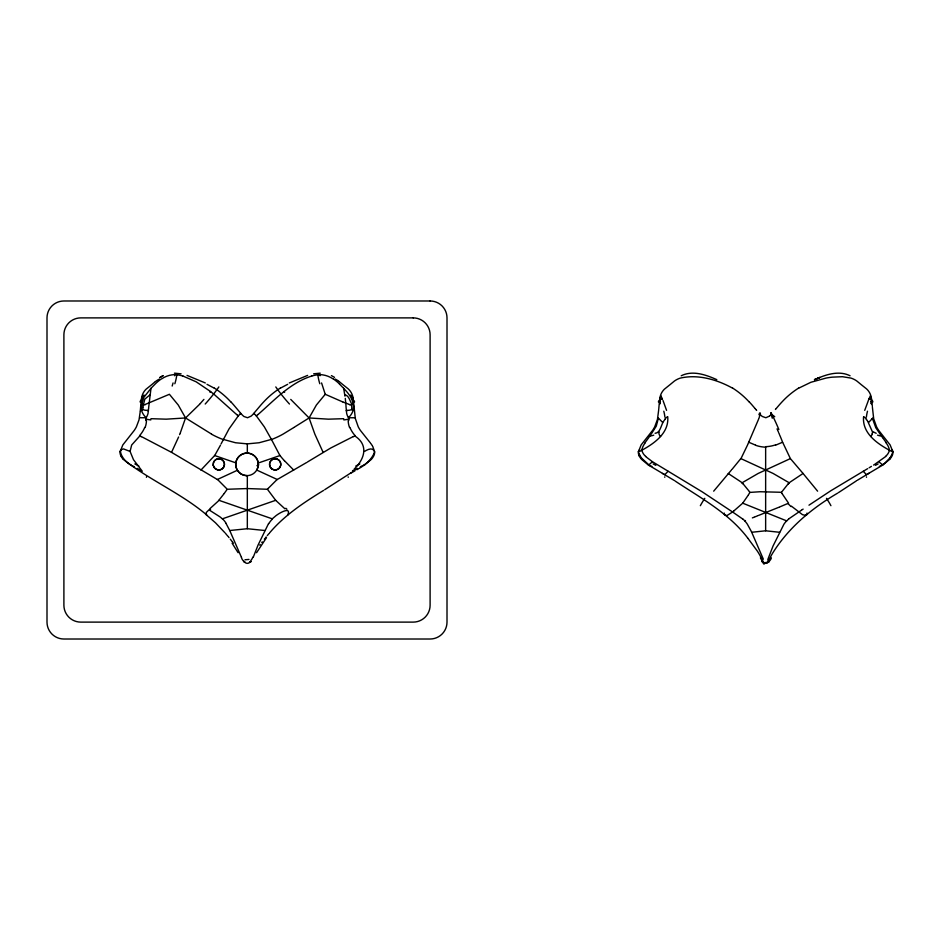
<?xml version="1.0" encoding="UTF-8"?>
<svg xmlns="http://www.w3.org/2000/svg" width="940" height="940" viewBox="0 0 940 940"><rect width="100%" height="100%" fill="white"/><g stroke="black" fill="none" stroke-linecap="round" stroke-linejoin="round"><path stroke-width="1.41" d="M353.076 401.662L352.864 398.325M871.404 401.662L871.18 398.325M374.602 451.611C374.108 455.019 368.28 463.22 363.216 465.312M148.602 408.042L150.988 388.314L155.147 384.061A45.155 44.956 -50.3 0 1 160.987 379.173L161.797 378.773A24.863 24.781 -55.9 0 1 174.734 374.602M148.59 408.383L148.062 413.271A15.228 14.37 68.3 0 1 146.135 417.736L139.813 417.748M142.81 407.255L144.795 399.171L149.895 394.894M174.746 374.778L174.652 375.765M658.775 408.759L659.61 399.723M863.543 416.937C862.098 434.397 879.346 445.043 892.753 451.999M658.717 409.676L657.448 419.428L654.71 426.842A37.447 37.447 0 0 1 652.56 430.438L641.139 444.937L638.319 451.976A8.589 8.589 0 0 0 639.165 455.782M140.295 410.968L141.294 399.723M140.272 411.332L139.014 419.898L136.394 426.842A37.447 37.447 0 0 1 134.232 430.438L122.823 444.937L120.003 451.976A8.589 8.589 0 0 0 120.837 455.782M354.157 469.107C364.779 459.014 368.832 444.973 354.791 435.925M141.787 398.325L141.564 401.768M660.103 398.325L659.88 401.768M872.555 432.095L867.62 421.085M892.518 452.011L892.577 450.941L892.93 451.611M872.52 432.388L872.273 433.81M247.055 453.103A11.257 11.221 0.8 0 0 239.136 456.311A11.303 11.268 9.8 0 0 237.879 457.757A11.303 11.28 16.5 0 0 235.834 462.856L235.74 464.372A11.257 11.221 48.4 0 0 237.397 470.259A11.268 11.257 39.4 0 0 247.008 475.628M344.745 394.894C350.268 395.059 350.914 407.514 352.97 403.213C351.513 395.446 344.769 389.63 339.493 384.061M871.168 403.707L870.898 401.439M352.994 403.084L353.416 405.916A14.605 14.558 -25.4 0 1 353.041 410.169M871.309 403.084L871.486 403.777M351.748 409.147L351.76 409.029A9.647 8.977 73 0 0 351.748 407.255L351.537 404.835M655.086 433.293C660.973 432.894 660.691 423.964 664.956 419.475M659.798 403.777L660.35 401.545M658.447 417.912L656.273 426.161L649.904 436.101M150.988 388.314L143.773 397.467L141.223 405.916A14.605 14.558 25.4 0 0 141.599 410.169M767.921 559.23L773.056 545.999L783.948 524.179A26.273 25.932 -19.3 0 1 786.663 520.878L742.718 503.182L732.989 511.701M864.718 410.369L868.948 398.924M173.066 382.956L172.173 386.035M199.656 404.235L185.556 417.959L180.327 432.823M892.166 453.562L891.567 455.089M253.283 557.15L257.995 545.235L268.558 523.533M145.077 427.559L145.23 427.136A18.835 18.036 -72.9 0 0 146.44 420.45M724.282 513.087L724.47 514.732L726.89 515.614L732.589 511.995L742.694 519.009M747.758 444.456L758.639 419.064M747.559 444.973L741.225 458.097L731.955 469.448M180.116 433.363L179.575 434.68M769.096 560.076L769.531 559.065A46.788 46.788 0 0 1 772.657 553.131A83.496 83.496 0 0 1 774.125 550.828C789.929 526.482 812.748 507.706 837.599 493.171M178.612 436.994L171.538 452.352L217.351 479.506A37.882 37.765 54.9 0 1 218.209 480.152L226.622 488.6M768.991 560.334L768.685 561.051M120.038 451.611L121.495 449.543L123.504 448.909L130.073 451.423L133.48 459.684L142.292 471.257L137.287 468.367M638.354 451.611L639.658 449.673M869.03 398.748L870.417 395.67M759.003 418.241L760.425 413.036M293.856 427.488L309.084 417.959L316.357 405.07L325.24 394.283L321.574 382.956M221.076 443.915L228.972 429.004L238.314 415.868A53.251 50.549 -0.4 0 1 236.727 414.505M220.465 445.196L215.272 454.525A41.853 41.736 67.1 0 1 214.567 455.501A42.617 42.511 62 0 1 214.026 456.217L200.96 470.047M891.449 455.336L890.603 456.805M365.155 464.43L371.37 459.366M883.471 464.43L889.687 459.366M256.561 552.708L266.514 537.645M748.463 494.793L749.909 492.407L760.072 491.738L779.319 492.231L781.375 492.407L782.068 493.547M748.252 495.133L742.718 503.182M868.701 422.354L872.073 418.841M645.087 442.623L649.246 436.959M770.87 413.012L772.269 418.241M890.286 457.287L889.781 457.991M224.202 493.488L227.221 489.27L247.326 488.553L267.43 489.27L275.679 500.315L284.926 508.834M223.943 493.853L218.127 501.22L209.714 508.834M781.375 492.407L787.932 484.147M259.769 545.177L260.251 544.519M713.683 491.173L731.332 470.118M261.743 542.521L262.26 541.851M668.034 471.281L664.839 474.653L662.442 473.384L674.062 480.34M889.616 458.227L884.916 463.115L881.285 465.441M873.354 417.642L872.191 418.747M264.363 539.172L265.045 538.314M265.609 537.633L266.161 536.94M775.441 409.464L775.982 408.806M776.252 408.477L779.354 404.846A118.898 118.898 0 0 1 781.105 402.896L782.233 401.686A81.874 81.874 0 0 1 798.565 388.114M267.301 535.577L269.016 533.544M353.111 470.353L352.359 471.257L357.353 468.367M209.972 392.238L210.572 391.545L214.532 394.741L236.657 414.575M203.898 399.406L200.055 403.789M351.055 472.785L324.735 489.681M269.592 532.886C284.538 515.202 304.078 502.371 323.63 490.386M139.849 435.925L131.671 445.008L130.073 451.423M268.241 488.365L276.442 480.164A37.882 37.765 -54.9 0 1 277.288 479.494L306.745 462.445M268.123 488.483L267.5 489.2M638.53 451.999C651.761 445.137 669.233 434.409 667.741 416.937M868.936 473.278L883.518 464.595M348.928 417.278L348.47 417.771A15.228 14.37 -68.3 0 1 346.637 413.259L346.014 406.656M732.589 511.995L702.333 491.926L652.442 461.716L648.894 464.877L641.668 458.227M885.715 456.499L874.635 464.407M788.59 519.009L801.42 510.232M154.454 382.345L152.315 384.166A39.127 39.127 0 0 1 151.246 385.036L146.041 389.231A15.299 15.299 0 0 0 142.198 395.423A28.823 28.823 0 0 0 141.306 399.723M257.983 414.575C274.492 400.146 290.143 382.85 311.692 376.047M354.827 417.748L348.47 417.771M769.449 416.115L765.853 417.736L762.293 416.467A22.008 22.008 0 0 1 760.096 414.434M154.818 382.051L156.087 381.076A21.056 21.056 0 0 1 159.53 379.055M251.145 561.662L249.84 562.343M769.461 561.662L768.156 562.343M365.202 464.595L359.245 468.379M808.976 505.191L830.69 490.833L867.655 468.661M293.597 427.665L283.046 434.127A79.982 75.752 -7.2 0 1 271.472 439.532M803.136 509.104L801.808 509.974M856.387 480.88L838.468 492.619M857.221 480.34L868.913 473.302L866.445 474.653L863.249 471.281M874.282 464.63L873.577 465.065M307.615 461.904L330.739 448.004L353.346 436.536M817.6 491.173L803.066 473.478L790.211 482.044A32.853 31.913 -32.2 0 0 789.259 482.808L773.08 473.431L740.896 458.603M142.198 410.087L142.927 409.546A8.002 7.696 39.6 0 0 147.404 410.287M871.439 466.381L869.136 467.768M364.567 451.423C367.094 449.731 372.311 447.064 374.238 450.906M280.308 388.208L287.652 384.331M798.636 388.208L810.903 382.274L826.06 378.08A90.769 90.769 0 0 1 832.123 377.163L842.428 376.705L850.947 378.091A21.056 21.056 0 0 1 856.88 381.064L860.652 384.166A39.127 39.127 0 0 0 861.721 385.036L866.586 388.913A15.534 15.534 0 0 1 870.781 395.423A28.823 28.823 0 0 1 871.65 399.723M217.351 479.506L237.397 470.259M358.587 468.766L356.871 469.753M350.585 473.302L355.026 470.799M160.129 377.351L163.219 375.601L159.788 377.551M803.066 473.478L790.387 458.603L758.204 473.431L741.977 482.843A32.853 31.913 32.2 0 0 741.108 482.009L728.218 473.478M360.243 466.839L362.358 465.758M782.632 442.2L775.664 445.161M880.498 465.852L879.37 466.428M249.641 562.449L249.605 562.461A6.133 6.133 0 0 0 250.064 561.662M767.957 562.449L767.933 562.461A6.133 6.133 0 0 0 768.65 561.039M289.285 382.991L307.615 375.389M258.888 464.853L256.937 465.7M681.218 375.765C692.709 370.055 705.893 374.79 716.785 379.643M814.498 379.643L819.856 377.469L814.498 379.69C825.367 374.755 838.574 370.066 850.066 375.765M758.368 515.508L778.825 507.295M757.628 515.813L755.196 516.777M275.679 500.315L222.322 518.856A29.011 28.799 43.5 0 0 219.925 516.836L209.385 510.115M779.483 507.036L788.566 503.182L782.245 493.841M287.617 515.238C292.223 505.368 277.747 513.651 274.703 516.8A29.011 28.858 -44.1 0 0 272.306 518.821M754.538 517.035L752.376 517.893M742.753 518.939A28.024 27.624 19.9 0 1 744.715 520.784L745.479 520.537M258.465 462.962L280.073 455.501A41.853 41.736 -67.1 0 1 279.38 454.525L271.425 439.403L259.099 442.752L247.326 443.868L235.552 442.752L223.226 439.403M807.002 513.087L806.955 514.568L805.286 515.472M805.51 515.402L802.455 514.65L791.445 506.178M145.113 404.494L169.4 394.283L178.283 405.07L185.556 417.959L211.594 434.127M226.082 523.533L229.736 530.513L247.326 528.726L264.904 530.513M751.73 532.275L765.642 530.795L779.554 532.275M343.723 418.688L328.389 419.17L309.084 417.959L290.742 399.406M313.643 373.815L320.211 373.156M185.556 417.959L166.251 419.17L150.917 418.688M641.597 459.366L648.154 464.877L651.914 466.428M347.177 410.663L346.179 410.674M148.473 410.674L147.463 410.663M882.695 464.983L878.841 461.716M143.068 404.74L141.658 403.084M174.441 373.156L181.103 373.838M349.527 404.494L343.276 402.167M182.959 376.047L196.131 381.793L210.572 391.545M235.834 462.856L214.579 455.501M755.607 445.161L748.651 442.2M187.048 375.401L205.308 382.956M208.939 509.856L206.283 512.476L206.013 514.568L215.542 522.851L225.048 532.886M272.33 518.856L218.961 500.315M325.24 394.283L342.007 401.615M876.198 433.293L872.637 431.589M342.959 402.026L342.325 401.756M141.294 436.536L171.538 452.352M207 384.331L214.332 388.208M352.465 410.099L351.736 409.558M763.245 562.414L763.398 562.484A6.133 6.133 0 0 1 762.622 561.039L761.752 559.065A46.788 46.788 0 0 0 758.615 553.131L758.275 552.544A88.148 88.148 0 0 0 757.158 550.828L747.993 538.409M763.092 562.332L761.823 561.662M132.023 465.617L134.397 466.839M131.682 465.441C127.159 463.197 120.99 457.451 120.367 450.977M331.409 375.601L334.511 377.351M662.124 473.161L648.459 465.077M207.059 515.249C181.479 493.43 149.108 479.894 123.281 459.366M277.288 479.506L256.726 470.059A11.268 11.245 -42.9 0 0 258.195 463.056L258.124 462.574A11.303 11.28 -38.5 0 0 256.209 457.874L255.774 457.298A11.257 11.233 -11 0 0 247.326 453.092L247.326 443.868M732.648 388.208C717.102 379.607 698.079 374.026 680.337 378.091A21.056 21.056 0 0 0 674.403 381.064L670.631 384.166A39.127 39.127 0 0 1 669.562 385.036L664.357 389.231A15.299 15.299 0 0 0 660.514 395.423A28.823 28.823 0 0 0 659.633 399.723M674.897 480.88C700.676 498 728.923 513.064 747.934 538.338M652.442 461.716L645.568 456.499M243.495 561.662L245.082 562.484A6.133 6.133 0 0 1 244.576 561.662M333.594 379.255L332.842 378.773A24.863 24.781 55.9 0 0 319.906 374.602M338.976 381.393L342.336 384.166A39.127 39.127 0 0 0 343.394 385.036L348.27 388.913A15.534 15.534 0 0 1 352.465 395.423A28.823 28.823 0 0 1 353.334 399.723M891.578 449.637L892.459 450.73M658.823 418.512L662.582 422.354M743.352 484.147L748.499 490.445M293.68 470.047L284.432 460.682M146.182 417.771L145.712 417.278A16.403 16.391 10.3 0 1 141.458 410.204M749.039 401.686L750.167 402.896A118.898 118.898 0 0 1 751.93 404.846L755.032 408.477M230.723 401.686L231.851 402.896A118.898 118.898 0 0 1 233.602 404.846L241.169 413.788A22.008 22.008 0 0 0 243.942 416.502L247.537 417.736L251.121 416.115A24.005 24.005 0 0 0 253.471 413.776L261.038 404.846A118.898 118.898 0 0 1 262.789 402.896L263.917 401.686A81.874 81.874 0 0 1 280.249 388.114M284.068 391.545L284.667 392.238M225.624 533.544L226.775 534.895M866.327 419.475L867.444 420.862M367.411 439.238L360.408 430.438A37.447 37.447 0 0 1 358.246 426.842L355.308 418.464L354.016 406.35M367.857 439.779L370.454 443.022M227.351 535.577L227.915 536.258M755.842 409.464L755.302 408.806M756.113 409.781L756.653 410.439M228.479 536.94L229.043 537.633M230.276 539.172L231.851 541.182M882.695 437.817L875.81 427.759L872.461 418.512M232.38 541.851L233.402 543.202M883.165 438.428L886.185 442.623M641.491 457.991L640.998 457.287M749.909 492.407L748.71 490.739M370.865 443.574L372.452 445.936M232.109 543.191L238.09 552.708M790.387 458.603L782.726 442.446M640.681 456.805L639.834 455.336M372.757 446.453L374.649 451.976A8.589 8.589 0 0 1 373.803 455.782A15.498 15.498 0 0 1 371.347 459.343M660.867 395.67L661.478 396.974M323.113 452.352L314.853 434.151L309.084 417.959M271.425 439.403L264.375 426.936L256.326 415.868A53.251 50.549 0.4 0 0 257.924 414.505M751.272 531.323L747.335 524.179A26.273 26.026 12.7 0 0 744.692 520.807M751.459 531.711L763.362 559.23M229.736 530.513L241.357 557.15M639.717 455.089L639.118 453.562M777.051 428.863L777.568 430.038M662.489 399.3L661.701 397.491M777.92 430.837L778.449 432.083M663.029 400.546L666.566 410.369M778.814 432.929L779.554 434.668M779.93 435.561L782.433 441.706M349.574 427.559L349.41 427.136A18.835 18.036 72.9 0 1 348.2 420.45M660.115 403.707L659.974 403.084M343.652 388.314L344.957 396.163M142.904 409.194L142.892 409.088A9.647 8.977 -73 0 1 142.892 407.255M345.297 398.384L345.99 405.716M871.674 399.723L872.332 406.35M353.358 399.723L353.981 405.986M658.764 432.388L658.682 431.707L659.022 433.857A5.429 5.264 86.2 0 0 660.573 436.524M319.999 375.765L319.906 374.778M638.73 451.752L638.683 450.977M872.402 407.279L873.695 418.782L876.573 426.842A37.447 37.447 0 0 0 878.724 430.438L890.133 444.937L892.965 451.976A8.589 8.589 0 0 1 892.119 455.782A15.498 15.498 0 0 1 889.663 459.343M765.642 446.888L765.642 530.795M247.326 475.628L247.326 528.726M664.745 419.299A12.549 11.621 -52.5 0 1 667.564 416.667M663.793 411.215A34.745 29.869 80.9 0 1 664.909 417.196M660.115 397.362A25.063 1.68 89.2 0 1 660.409 399.606M661.572 399.312A13.595 0.834 81 0 1 661.502 398.642M766.558 562.402A1.986 0.881 -6.4 0 1 764.549 562.531M767.745 562.496A2.996 2.996 0 0 1 763.539 562.496M863.707 416.667A12.549 11.621 52.5 0 1 866.539 419.299M866.375 417.196A34.745 29.869 -80.9 0 1 867.491 411.215M870.875 399.606A25.063 1.68 -89.2 0 1 871.168 397.362M869.77 398.642A13.595 0.834 -81 0 1 869.712 399.312M771.023 412.613A25.709 2.785 65.8 0 1 778.861 429.533M772.786 415.21A19.235 2.045 45.3 0 1 774.736 416.714M759.543 413.001A19.235 2.28 -52.6 0 1 758.921 414.716M775.559 444.855A32.312 31.725 -6.3 0 1 765.63 446.676M765.63 447.146A32.312 32.207 0 0 1 755.572 445.278M764.385 563.906A5.182 1.328 85.8 0 1 762.469 560.076M768.356 559.641A5.182 0.952 -72.6 0 1 767.052 562.755M641.832 450.025A16.944 16.897 72.2 0 1 645.286 442.775M645.698 456.335A10.751 10.704 68.7 0 1 641.856 450.178M653.746 435.149A8.389 2.291 -26.9 0 1 649.223 435.784M734.081 510.596A24.323 1.175 -37.1 0 1 733.741 510.843M885.997 442.775A16.944 16.897 -72.2 0 1 889.44 450.025M889.428 450.178A10.751 10.704 -68.7 0 1 885.574 456.335M882.061 435.784A8.389 2.291 26.9 0 1 877.537 435.149M786.698 520.913A28.024 27.448 -24.2 0 1 788.648 519.08M700.359 505.685A38.058 5.675 -50.1 0 1 704.789 498.341M826.495 498.341A38.058 5.675 50.1 0 1 830.925 505.685M741.954 482.878A31.772 30.797 32.6 0 1 743.317 484.171M791.092 506.601A39.222 38.023 -73.2 0 1 788.096 503.629M787.967 484.171A31.772 30.797 -32.6 0 1 789.33 482.878M872.214 433.845A5.429 5.264 -86.2 0 1 870.71 436.524M732.707 388.114A81.874 81.874 0 0 1 748.98 401.744M771.188 414.446A24.005 24.005 0 0 1 769.684 415.927M641.62 459.343A15.498 15.498 0 0 1 639.106 455.818M872.555 400.91A18.683 9.447 -42 0 1 872.861 401.991M875.422 465.335A31.96 10.023 -28.3 0 1 878.136 463.949M653.147 463.949A31.96 10.023 28.3 0 1 655.861 465.335M658.423 401.991A18.683 9.447 42 0 1 658.717 400.91M761.917 560.216A5.628 3.713 49.4 0 1 760.413 557.82M771.376 557.843A5.628 4.336 -50.1 0 1 769.801 560.651M664.78 476.874A20.022 2.327 56.3 0 1 664.745 477.262M866.527 477.262A20.022 2.327 -56.3 0 1 866.504 476.874M762.422 561.215A19.141 4.465 -29.2 0 1 762.082 561.157M769.202 561.157A19.141 4.465 29.2 0 1 768.861 561.215M250.886 561.157A19.141 4.465 29.2 0 1 250.534 561.215M249.429 562.496A2.996 2.996 0 0 1 245.211 562.496M252.754 557.197A5.628 3.713 -49.4 0 1 251.039 560.216M254.388 413.882A7.92 0.975 53.1 0 1 256.397 416.021M289.45 404.024A35.062 6.674 49.2 0 1 275.796 386.939M348.893 418.97A21.773 17.637 -8 0 1 343.793 419.898M348.764 420.474A13.983 11.856 83.8 0 1 348.987 417.912M268.746 523.651A25.556 25.051 -47.9 0 1 272.459 518.986M285.83 508.246A20.645 9.659 36.5 0 1 286.935 509.257M209.655 510.162A20.645 7.696 -37.8 0 1 210.56 509.374M311.692 376.082A30.808 30.703 55.3 0 1 319.894 374.672M238.243 416.021A7.92 0.975 -53.1 0 1 240.252 413.882M146.452 476.874A20.022 2.327 56.3 0 1 146.417 477.309M134.831 463.949A31.96 10.023 28.3 0 1 138.838 466.029M284.421 460.682A60.207 60.043 -62.6 0 1 280.014 455.536M319.812 383.743A25.921 12.702 74.6 0 1 317.896 375.26M333.653 379.173A45.155 44.956 50.3 0 1 339.528 384.014M145.653 417.912A13.983 11.856 -83.8 0 1 145.876 420.474M150.858 419.898A21.773 17.637 8 0 1 145.747 418.97M140.095 401.991A18.683 9.447 42 0 1 140.401 400.91M144.737 427.418A27.848 27.06 -73.5 0 1 139.543 435.631M139.849 436.043A25.38 7.356 24.6 0 1 141.27 436.642M354.239 400.91A18.683 9.447 -42 0 1 354.545 401.991M352.547 399.606A25.063 1.68 -89.2 0 1 352.841 397.362M145.183 404.67A6.039 5.487 -10.1 0 1 143.115 404.999M350.573 395.082A5.992 5.123 -55.4 0 1 352.336 398.56M351.525 404.999A6.039 5.487 10.1 0 1 349.469 404.67M353.37 436.642A25.38 7.356 -24.6 0 1 354.791 436.043M355.097 435.631A27.848 27.06 73.5 0 1 349.903 427.418M348.235 477.309A20.022 2.327 -56.3 0 1 348.188 476.874M142.304 398.56A5.992 5.123 55.4 0 1 144.067 395.082M353.193 410.204A16.403 16.391 -10.3 0 1 348.881 417.231M355.802 466.029A31.96 10.023 -28.3 0 1 359.809 463.949M222.439 518.727A25.556 25.415 44.1 0 1 226.199 523.462M141.799 397.362A25.063 1.68 89.2 0 1 142.093 399.606M223.168 439.532A79.982 75.752 7.2 0 1 211.547 434.21M243.155 560.651A5.628 4.336 50.1 0 1 241.439 557.162M248.983 559.418A7.72 0.964 -4.9 0 1 245.011 559.735M174.746 374.672A30.808 30.703 -55.3 0 1 182.947 376.082M176.743 375.26A25.921 12.702 -74.6 0 1 174.84 383.743M218.844 386.939A35.062 6.674 -49.2 0 1 205.202 404.024M244.106 561.215A19.141 4.465 -29.2 0 1 243.754 561.157M351.678 409.499A8.002 7.696 -39.6 0 1 347.236 410.287M253.906 413.424A8.954 1.069 52.7 0 1 254.341 413.8M240.299 413.8A8.954 1.069 -52.7 0 1 240.734 413.424M123.293 459.343A15.498 15.498 0 0 1 120.79 455.818M335.11 379.055A21.056 21.056 0 0 1 338.553 381.064M214.391 388.114A81.874 81.874 0 0 1 230.664 401.744M213.298 465.441A5.64 5.628 60 0 0 224.449 464.43A5.64 5.628 34.6 0 0 224.449 463.843A5.628 5.617 37 0 0 220.101 458.873A5.652 5.628 42.8 0 0 213.204 464.372A5.628 5.617 54.9 0 0 213.274 465.253M269.545 464.372A5.64 5.628 -35.7 0 1 269.627 463.361A5.628 5.605 -41.6 0 1 274.457 458.779A5.64 5.617 -43.2 0 1 275.173 458.732A5.652 5.64 -54.5 0 1 280.684 465.523A5.64 5.628 -30.4 0 1 269.557 464.677M430.109 300.988L63.897 300.988A16.897 16.897 0 0 0 47 317.885L47 622.116A16.897 16.897 0 0 0 63.897 639.012L430.109 639.012A16.897 16.897 0 0 0 447.005 622.116L447.005 317.885A16.897 16.897 0 0 0 430.109 300.988M413.201 317.885L80.805 317.885A16.897 16.897 0 0 0 63.897 334.781L63.897 605.219A16.897 16.897 0 0 0 80.805 622.116L413.201 622.116A16.897 16.897 0 0 0 430.109 605.219L430.109 334.781A16.897 16.897 0 0 0 413.201 317.885M271.93 468.978A5.628 5.628 0 0 0 280.79 464.877A5.628 5.628 0 0 0 272.812 459.249A5.628 5.628 0 0 0 271.93 468.978M215.589 468.978A5.628 5.628 0 0 0 224.449 464.877A5.628 5.628 0 0 0 216.47 459.249A5.628 5.628 0 0 0 215.589 468.978M241.368 474.124A11.268 11.268 0 0 0 258.277 464.372A11.268 11.268 0 0 0 241.368 454.608A11.268 11.268 0 0 0 241.368 474.124"/></g></svg>
